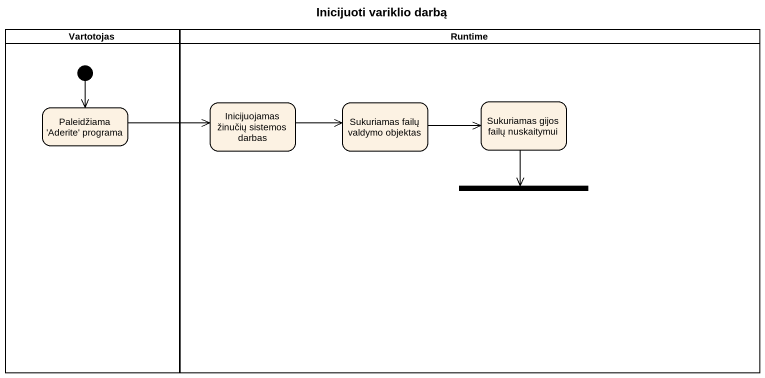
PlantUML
@startuml
title Inicijuoti variklio darbą
hide empty description
state Vartotojas <<partition>> {
  state "Paleidžiama 'Aderite' programa" as Paleidžiama_Aderite_programa
  [*] --> Paleidžiama_Aderite_programa
}
state Runtime <<partition>> {
  state "Inicijuojamas žinučių sistemos darbas" as Inicijuojamas_žinučių
  state "Sukuriamas failų valdymo objektas" as Sukuriamas_failų_valdymo
  state "Sukuriamas gijos failų nuskaitymui" as Sukuriamas_gijos_failų
  state fork1 <<join>>
}
Paleidžiama_Aderite_programa -right-> Inicijuojamas_žinučių
Inicijuojamas_žinučių -right-> Sukuriamas_failų_valdymo
Sukuriamas_failų_valdymo -right-> Sukuriamas_gijos_failų
Sukuriamas_gijos_failų --> fork1
@enduml
